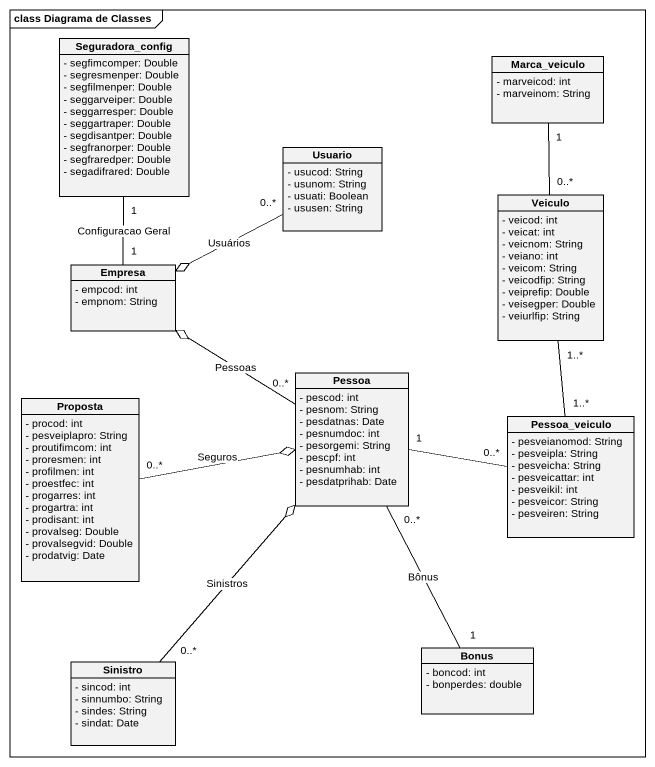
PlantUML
@startuml
mainframe class Diagrama de Classes
hide circle
hide empty members
skinparam classAttributeIconSize 0
class Seguradora_config {
  - segfimcomper: Double
  - segresmenper: Double
  - segfilmenper: Double
  - seggarveiper: Double
  - seggarresper: Double
  - seggartraper: Double
  - segdisantper: Double
  - segfranorper: Double
  - segfraredper: Double
  - segadifrared: Double
}
class Marca_veiculo {
  - marveicod: int
  - marveinom: String
}
class Usuario {
  - usucod: String
  - usunom: String
  - usuati: Boolean
  - ususen: String
}
class Veiculo {
  - veicod: int
  - veicat: int
  - veicnom: String
  - veiano: int
  - veicom: String
  - veicodfip: String
  - veiprefip: Double
  - veisegper: Double
  - veiurlfip: String
}
class Empresa {
  - empcod: int
  - empnom: String
}
class Pessoa {
  - pescod: int
  - pesnom: String
  - pesdatnas: Date
  - pesnumdoc: int
  - pesorgemi: String
  - pescpf: int
  - pesnumhab: int
  - pesdatprihab: Date
}
class Proposta {
  - procod: int
  - pesveiplapro: String
  - proutifimcom: int
  - proresmen: int
  - profilmen: int
  - proestfec: int
  - progarres: int
  - progartra: int
  - prodisant: int
  - provalseg: Double
  - provalsegvid: Double
  - prodatvig: Date
}
class Pessoa_veiculo {
  - pesveianomod: String
  - pesveipla: String
  - pesveicha: String
  - pesveicattar: int
  - pesveikil: int
  - pesveicor: String
  - pesveiren: String
}
class Sinistro {
  - sincod: int
  - sinnumbo: String
  - sindes: String
  - sindat: Date
}
class Bonus {
  - boncod: int
  - bonperdes: double
}
Marca_veiculo "1" -- "0..*" Veiculo
Usuario "0..*" -left-o Empresa : Usuários
Veiculo "1..*" -- "1..*" Pessoa_veiculo
Empresa "1" -up- "1" Seguradora_config : Configuracao Geral
Pessoa "0..*" -up-o Empresa : Pessoas
Pessoa "1" -right- "0..*" Pessoa_veiculo
Proposta "0..*" -right-o Pessoa : Seguros
Sinistro "0..*" -up-o Pessoa : Sinistros
Bonus "1" -up- "0..*" Pessoa : Bônus
@enduml
